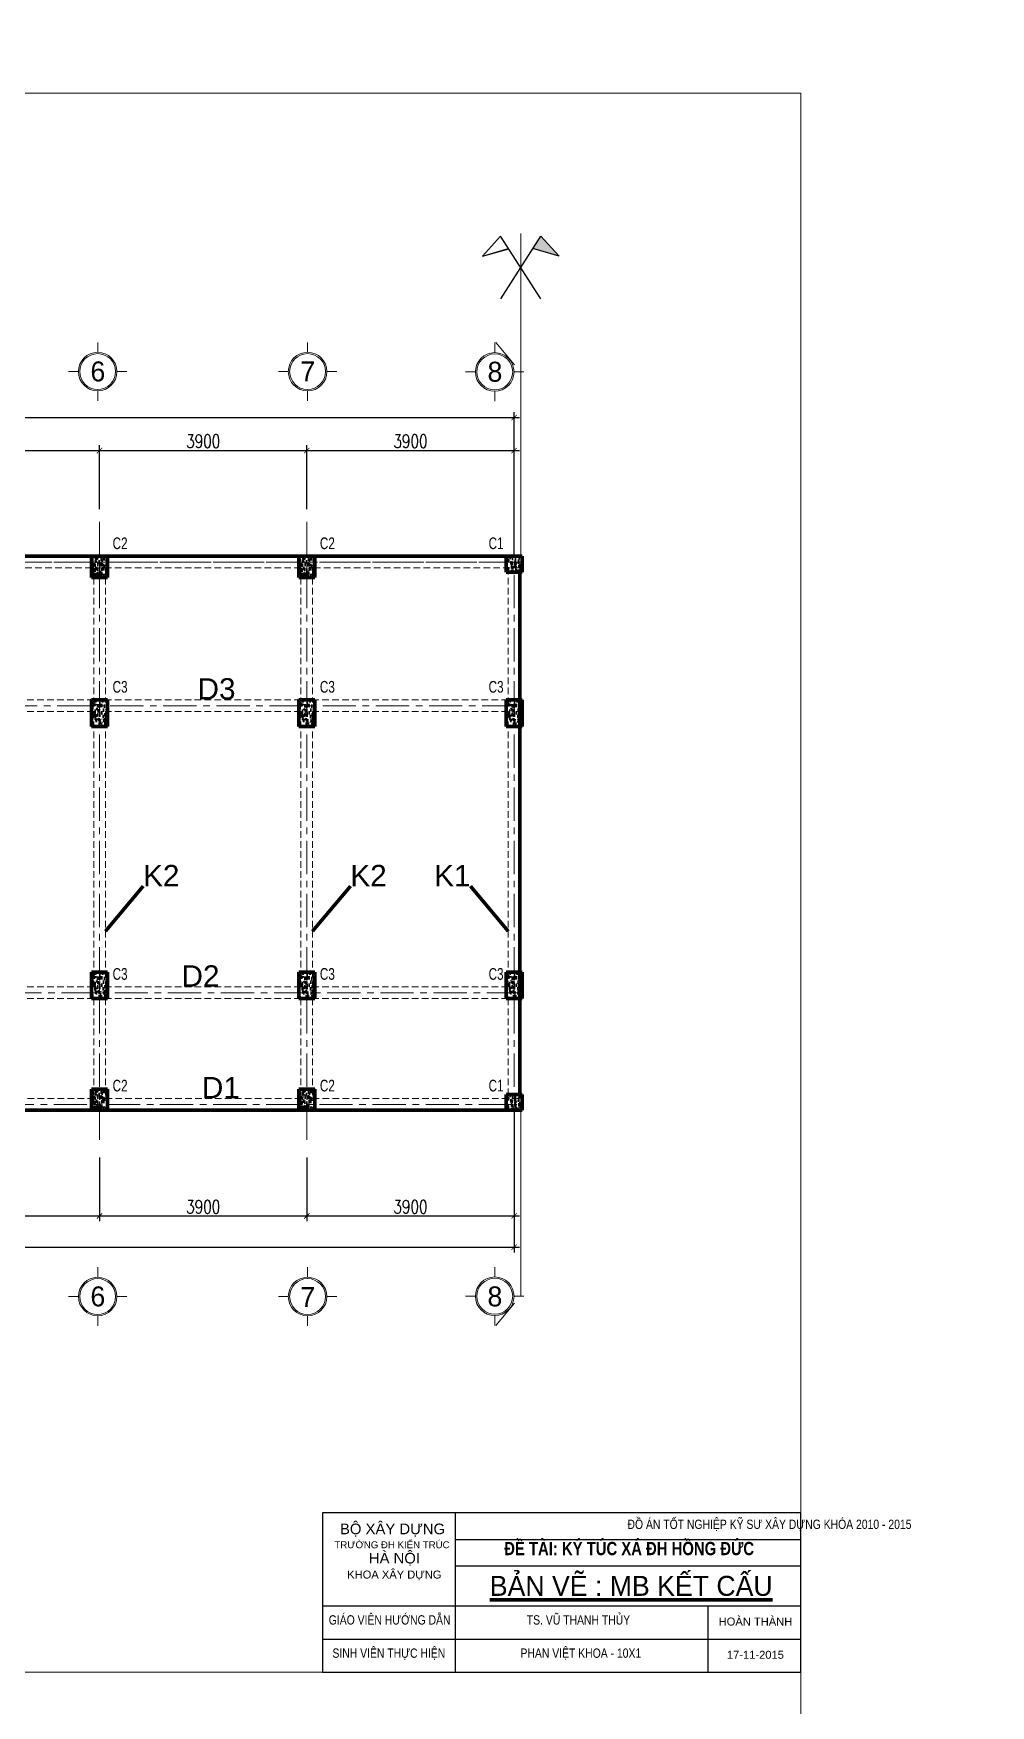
# Model space of a CAD drawing. Header units: millimetres. Extents: x 0 to 8478784, y 0 to 684185.
# Drawn here: x 3908939 to 3926949, y 602969 to 634418 of the extents above; entities that cross this region are included whole.
import ezdxf
from ezdxf.enums import TextEntityAlignment as Align

# ---------------------------------------------------------------- set-up
doc = ezdxf.new("R2010")
doc.units = ezdxf.units.MM
doc.header["$LTSCALE"] = 5000
doc.header["$MEASUREMENT"] = 0
doc.header["$PDMODE"] = 1
doc.header["$PDSIZE"] = -2
doc.linetypes.add('CENTER', pattern=[2, 1.25, -0.25, 0.25, -0.25])
doc.linetypes.add('HIDDEN', pattern=[0.375, 0.25, -0.125])
for name, color, linetype, lineweight in [('00-XM.Dim', 8, 'Continuous', 15), ('00-XMT.Axes', 22, 'CENTER', 15), ('00-XMT.Text', 4, 'Continuous', 20), ('01-XMT.Columns', 2, 'Continuous', 25), ('01-XMT.Columns-Text', 7, 'Continuous', 20), ('02-XMT.Beams', 94, 'Continuous', 25), ('02-XMT.Beams-Text', 7, 'Continuous', 20), ('net thay', 7, 'Continuous', 15), ('WALL', 7, 'Continuous', 40)]:
    doc.layers.add(name, color=color, linetype=linetype, lineweight=lineweight)
for name, color, linetype in [('00-XMT.Hatch', 251, 'Continuous'), ('_Text', 4, 'Continuous'), ('NHT-KHUNG TEN', 253, 'Continuous')]:
    doc.layers.add(name, color=color, linetype=linetype)
doc.styles.add('S1', font='VHARIAL.TTF', dxfattribs={"height": 200})
doc.styles.add('VnAvantH', font='VHAVAN.TTF')
doc.styles.add('vnsimli 0.7', font='vnsimli.shx', dxfattribs={"width": 0.75})
doc.dimstyles.new('XMT 1-1-100', dxfattribs={"dimscale": 100, "dimtxt": 2.5, "dimasz": 1, "dimexe": 1, "dimexo": 0, "dimgap": 0.5, "dimtad": 1, "dimdec": 0, "dimzin": 0, "dimdsep": 46, "dimtxsty": 'vnsimli 0.7', "dimblk": 'ARCHTICK', "dimcen": 1.5, "dimdle": 1, "dimclrd": 8, "dimclre": 8, "dimclrt": 116, "dimadec": 0, "dimazin": 0, "dimtfac": 1, "dimtdec": 0, "dimtofl": 0, "dimtmove": 0, "dimatfit": 3, "dimfxl": 0.18, "dimtolj": 1, "dimtzin": 0, "dimarcsym": 0})

# ---------------------------------------------------------------- blocks, each defined once
blk = doc.blocks.new('_ArchTick')
at = {"color": 0, "linetype": 'ByBlock', "const_width": 0.15}
blk.add_lwpolyline([(-0.5, -0.5), (0.5, 0.5)], dxfattribs=at)
blk = doc.blocks.new('*D162')
at = {"layer": '00-XM.Dim', "color": 8, "linetype": 'Continuous', "lineweight": -2, "transparency": 16777216}
for p, q in [((3906183, 626573), (3910283, 626573)), ((3906283, 625472), (3906283, 626673)), ((3910183, 625472), (3910183, 626673))]:
    blk.add_line(p, q, dxfattribs=at)
at = {"layer": 'Defpoints', "color": 0, "linetype": 'Continuous', "lineweight": 100, "transparency": 16777216}
for p in [(3910183, 626573), (3906283, 625472), (3910183, 625472)]:
    blk.add_point(p, dxfattribs=at)
at = {"layer": '00-XM.Dim', "color": 8, "linetype": 'Continuous', "lineweight": -2, "transparency": 16777216, "xscale": 100, "yscale": 100, "zscale": 100, "rotation": 180}
blk.add_blockref('_ArchTick', (3906283, 626573), dxfattribs=at)
at = {"layer": '00-XM.Dim', "color": 8, "linetype": 'Continuous', "lineweight": -2, "transparency": 16777216, "xscale": 100, "yscale": 100, "zscale": 100}
blk.add_blockref('_ArchTick', (3910183, 626573), dxfattribs=at)
at = {"layer": '00-XM.Dim', "color": 116, "linetype": 'Continuous', "lineweight": 15, "transparency": 16777216, "insert": (3908233, 626748), "char_height": 250, "attachment_point": 5, "style": 'vnsimli 0.7'}
blk.add_mtext('\\A1;3900', dxfattribs=at)
blk = doc.blocks.new('*D163')
at = {"layer": '00-XM.Dim', "color": 8, "linetype": 'Continuous', "lineweight": -2, "transparency": 16777216}
for p, q in [((3910083, 626573), (3914183, 626573)), ((3910183, 625472), (3910183, 626673)), ((3914083, 625472), (3914083, 626673))]:
    blk.add_line(p, q, dxfattribs=at)
at = {"layer": 'Defpoints', "color": 0, "linetype": 'Continuous', "lineweight": 100, "transparency": 16777216}
for p in [(3914083, 626573), (3910183, 625472), (3914083, 625472)]:
    blk.add_point(p, dxfattribs=at)
at = {"layer": '00-XM.Dim', "color": 8, "linetype": 'Continuous', "lineweight": -2, "transparency": 16777216, "xscale": 100, "yscale": 100, "zscale": 100, "rotation": 180}
blk.add_blockref('_ArchTick', (3910183, 626573), dxfattribs=at)
at = {"layer": '00-XM.Dim', "color": 8, "linetype": 'Continuous', "lineweight": -2, "transparency": 16777216, "xscale": 100, "yscale": 100, "zscale": 100}
blk.add_blockref('_ArchTick', (3914083, 626573), dxfattribs=at)
at = {"layer": '00-XM.Dim', "color": 116, "linetype": 'Continuous', "lineweight": 15, "transparency": 16777216, "insert": (3912133, 626748), "char_height": 250, "attachment_point": 5, "style": 'vnsimli 0.7'}
blk.add_mtext('\\A1;3900', dxfattribs=at)
blk = doc.blocks.new('*D164')
at = {"layer": '00-XM.Dim', "color": 8, "linetype": 'Continuous', "lineweight": -2, "transparency": 16777216}
for p, q in [((3913983, 626573), (3918083, 626573)), ((3914083, 625472), (3914083, 626673)), ((3917983, 625472), (3917983, 626673))]:
    blk.add_line(p, q, dxfattribs=at)
at = {"layer": 'Defpoints', "color": 0, "linetype": 'Continuous', "lineweight": 100, "transparency": 16777216}
for p in [(3917983, 626573), (3914083, 625472), (3917983, 625472)]:
    blk.add_point(p, dxfattribs=at)
at = {"layer": '00-XM.Dim', "color": 8, "linetype": 'Continuous', "lineweight": -2, "transparency": 16777216, "xscale": 100, "yscale": 100, "zscale": 100, "rotation": 180}
blk.add_blockref('_ArchTick', (3914083, 626573), dxfattribs=at)
at = {"layer": '00-XM.Dim', "color": 8, "linetype": 'Continuous', "lineweight": -2, "transparency": 16777216, "xscale": 100, "yscale": 100, "zscale": 100}
blk.add_blockref('_ArchTick', (3917983, 626573), dxfattribs=at)
at = {"layer": '00-XM.Dim', "color": 116, "linetype": 'Continuous', "lineweight": 15, "transparency": 16777216, "insert": (3916033, 626748), "char_height": 250, "attachment_point": 5, "style": 'vnsimli 0.7'}
blk.add_mtext('\\A1;3900', dxfattribs=at)
blk = doc.blocks.new('*D169')
at = {"layer": '00-XM.Dim', "color": 8, "linetype": 'Continuous', "lineweight": -2, "transparency": 16777216}
for p, q in [((3906283, 613278), (3906283, 612077)), ((3910183, 613278), (3910183, 612077)), ((3906183, 612177), (3910283, 612177))]:
    blk.add_line(p, q, dxfattribs=at)
at = {"layer": 'Defpoints', "color": 0, "linetype": 'Continuous', "lineweight": 100, "transparency": 16777216}
for p in [(3906283, 613278), (3910183, 613278), (3910183, 612177)]:
    blk.add_point(p, dxfattribs=at)
at = {"layer": '00-XM.Dim', "color": 8, "linetype": 'Continuous', "lineweight": -2, "transparency": 16777216, "xscale": 100, "yscale": 100, "zscale": 100, "rotation": 180}
blk.add_blockref('_ArchTick', (3906283, 612177), dxfattribs=at)
at = {"layer": '00-XM.Dim', "color": 8, "linetype": 'Continuous', "lineweight": -2, "transparency": 16777216, "xscale": 100, "yscale": 100, "zscale": 100}
blk.add_blockref('_ArchTick', (3910183, 612177), dxfattribs=at)
at = {"layer": '00-XM.Dim', "color": 116, "linetype": 'Continuous', "lineweight": 15, "transparency": 16777216, "insert": (3908233, 612352), "char_height": 250, "attachment_point": 5, "style": 'vnsimli 0.7'}
blk.add_mtext('\\A1;3900', dxfattribs=at)
blk = doc.blocks.new('*D170')
at = {"layer": '00-XM.Dim', "color": 8, "linetype": 'Continuous', "lineweight": -2, "transparency": 16777216}
for p, q in [((3910183, 613278), (3910183, 612077)), ((3914083, 613278), (3914083, 612077)), ((3910083, 612177), (3914183, 612177))]:
    blk.add_line(p, q, dxfattribs=at)
at = {"layer": 'Defpoints', "color": 0, "linetype": 'Continuous', "lineweight": 100, "transparency": 16777216}
for p in [(3910183, 613278), (3914083, 613278), (3914083, 612177)]:
    blk.add_point(p, dxfattribs=at)
at = {"layer": '00-XM.Dim', "color": 8, "linetype": 'Continuous', "lineweight": -2, "transparency": 16777216, "xscale": 100, "yscale": 100, "zscale": 100, "rotation": 180}
blk.add_blockref('_ArchTick', (3910183, 612177), dxfattribs=at)
at = {"layer": '00-XM.Dim', "color": 8, "linetype": 'Continuous', "lineweight": -2, "transparency": 16777216, "xscale": 100, "yscale": 100, "zscale": 100}
blk.add_blockref('_ArchTick', (3914083, 612177), dxfattribs=at)
at = {"layer": '00-XM.Dim', "color": 116, "linetype": 'Continuous', "lineweight": 15, "transparency": 16777216, "insert": (3912133, 612352), "char_height": 250, "attachment_point": 5, "style": 'vnsimli 0.7'}
blk.add_mtext('\\A1;3900', dxfattribs=at)
blk = doc.blocks.new('*D171')
at = {"layer": '00-XM.Dim', "color": 8, "linetype": 'Continuous', "lineweight": -2, "transparency": 16777216}
for p, q in [((3914083, 613278), (3914083, 612077)), ((3917983, 613278), (3917983, 612077)), ((3913983, 612177), (3918083, 612177))]:
    blk.add_line(p, q, dxfattribs=at)
at = {"layer": 'Defpoints', "color": 0, "linetype": 'Continuous', "lineweight": 100, "transparency": 16777216}
for p in [(3914083, 613278), (3917983, 613278), (3917983, 612177)]:
    blk.add_point(p, dxfattribs=at)
at = {"layer": '00-XM.Dim', "color": 8, "linetype": 'Continuous', "lineweight": -2, "transparency": 16777216, "xscale": 100, "yscale": 100, "zscale": 100, "rotation": 180}
blk.add_blockref('_ArchTick', (3914083, 612177), dxfattribs=at)
at = {"layer": '00-XM.Dim', "color": 8, "linetype": 'Continuous', "lineweight": -2, "transparency": 16777216, "xscale": 100, "yscale": 100, "zscale": 100}
blk.add_blockref('_ArchTick', (3917983, 612177), dxfattribs=at)
at = {"layer": '00-XM.Dim', "color": 116, "linetype": 'Continuous', "lineweight": 15, "transparency": 16777216, "insert": (3916033, 612352), "char_height": 250, "attachment_point": 5, "style": 'vnsimli 0.7'}
blk.add_mtext('\\A1;3900', dxfattribs=at)
blk = doc.blocks.new('00-XMT-Axis symbol')
at = {"layer": '00-XMT.Axes', "linetype": 'Continuous'}
for p, q in [((0, 2.9), (0, 4.4)), ((-2.9, 0), (-4.4, 0)), ((2.9, 0), (4.4, 0)), ((0, -2.9), (0, -4.4))]:
    blk.add_line(p, q, dxfattribs=at)
blk.add_circle((0, 0), 2.9, dxfattribs=at)
at = {"layer": '00-XMT.Axes', "color": 7, "linetype": 'Continuous'}
blk.add_circle((0, 0), 2.7, dxfattribs=at)
at = {"layer": '00-XMT.Text', "color": 7, "style": 'VnAvantH'}
blk.add_attdef('00', text='', height=3, dxfattribs=at).set_placement((0.03, -1.47), align=Align.CENTER)
blk = doc.blocks.new('*D176')
at = {"layer": '02-XMT.Beams', "color": 8, "lineweight": -2, "transparency": 16777216}
for p, q in [((3889683, 627195), (3918083, 627195)), ((3889783, 624585), (3889783, 627295)), ((3917983, 624585), (3917983, 627295))]:
    blk.add_line(p, q, dxfattribs=at)
at = {"layer": 'Defpoints', "color": 0, "lineweight": 100, "transparency": 16777216}
for p in [(3917983, 627195), (3889783, 624585), (3917983, 624585)]:
    blk.add_point(p, dxfattribs=at)
at = {"layer": '02-XMT.Beams', "color": 8, "lineweight": -2, "transparency": 16777216, "xscale": 100, "yscale": 100, "zscale": 100, "rotation": 180}
blk.add_blockref('_ArchTick', (3889783, 627195), dxfattribs=at)
at = {"layer": '02-XMT.Beams', "color": 8, "lineweight": -2, "transparency": 16777216, "xscale": 100, "yscale": 100, "zscale": 100}
blk.add_blockref('_ArchTick', (3917983, 627195), dxfattribs=at)
at = {"layer": '02-XMT.Beams', "color": 116, "lineweight": 100, "transparency": 16777216, "insert": (3903883, 627370), "char_height": 250, "attachment_point": 5, "style": 'vnsimli 0.7'}
blk.add_mtext('\\A1;28200', dxfattribs=at)
blk = doc.blocks.new('*D177')
at = {"layer": '02-XMT.Beams', "color": 8, "lineweight": -2, "transparency": 16777216}
for p, q in [((3889783, 614165), (3889783, 611490)), ((3917983, 614165), (3917983, 611490)), ((3889683, 611590), (3918083, 611590))]:
    blk.add_line(p, q, dxfattribs=at)
at = {"layer": 'Defpoints', "color": 0, "lineweight": 100, "transparency": 16777216}
for p in [(3889783, 614165), (3917983, 614165), (3917983, 611590)]:
    blk.add_point(p, dxfattribs=at)
at = {"layer": '02-XMT.Beams', "color": 8, "lineweight": -2, "transparency": 16777216, "xscale": 100, "yscale": 100, "zscale": 100, "rotation": 180}
blk.add_blockref('_ArchTick', (3889783, 611590), dxfattribs=at)
at = {"layer": '02-XMT.Beams', "color": 8, "lineweight": -2, "transparency": 16777216, "xscale": 100, "yscale": 100, "zscale": 100}
blk.add_blockref('_ArchTick', (3917983, 611590), dxfattribs=at)
at = {"layer": '02-XMT.Beams', "color": 116, "lineweight": 100, "transparency": 16777216, "insert": (3903883, 611764), "char_height": 250, "attachment_point": 5, "style": 'vnsimli 0.7'}
blk.add_mtext('\\A1;28200', dxfattribs=at)

msp = doc.modelspace()

# ---------------------------------------------------------------- hatches: boundary and pattern name
at = {"layer": '00-XMT.Hatch'}
msp.add_hatch(color=256, dxfattribs=at).paths.add_polyline_path([(3918487, 630608.4), (3918334.6, 630370.6), (3918829.7, 630230.7)])
at = {"layer": '01-XMT.Columns', "lineweight": 100}
h = msp.add_hatch(dxfattribs=at)
h.set_pattern_fill('AR-CONC', color=256, scale=25, style=0)
h.set_pattern_definition([(50, (22275.91, -1018.94), (179.3150457, -15.688034), [18.75, -206.25]), (355, (22275.91, -1018.94), (-34.687833, 188.048033), [15, -165]), (100.4514, (22290.86, -1020.24), (144.6273454, 172.3598855), [15.9350475, -175.285528]), (46.1842, (22275.91, -968.94), (266.810262, -41.379754), [28.125, -309.375]), (96.6356, (22298.15, -972.39), (233.665676, 243.529468), [23.902572, -262.92825]), (351.1842, (22275.91, -968.94), (233.665486, 243.52965), [22.5, -247.5]), (21, (22300.91, -981.44), (149.226763, -100.6547227), [18.75, -206.25]), (326, (22300.91, -981.44), (60.828833, 181.287511), [15, -165]), (71.4514, (22313.35, -989.83), (210.055657, 80.632624), [15.9350475, -175.285528]), (37.5, (22275.915, -1018.94), (3.0399638, 83.2234635), [0, -163, 0, -167.5, 0, -165.625]), (7.5, (22275.915, -1018.94), (65.7673844, 98.602928), [0, -95.5, 0, -159.25, 0, -63.125]), (327.5, (22220.165, -1018.94), (133.455609, -5.6387179), [0, -62.5, 0, -195, 0, -258.75]), (317.5, (22195.16, -1018.94), (145.7965423, 25.0262456), [0, -81.25, 0, -129.5, 0, -183.75])])
h.paths.add_polyline_path([(3910332.9, 624585.1), (3910032.9, 624585.1), (3910032.9, 624185.1), (3910332.9, 624185.1)])
h = msp.add_hatch(dxfattribs=at)
h.set_pattern_fill('AR-CONC', color=256, scale=25, style=0)
h.set_pattern_definition([(50, (26175.91, -1018.94), (179.3150457, -15.688034), [18.75, -206.25]), (355, (26175.91, -1018.94), (-34.687833, 188.048033), [15, -165]), (100.4514, (26190.86, -1020.24), (144.6273454, 172.3598855), [15.9350475, -175.285528]), (46.1842, (26175.91, -968.94), (266.810262, -41.379754), [28.125, -309.375]), (96.6356, (26198.15, -972.39), (233.665676, 243.529468), [23.902572, -262.92825]), (351.1842, (26175.91, -968.94), (233.665486, 243.52965), [22.5, -247.5]), (21, (26200.91, -981.44), (149.226763, -100.6547227), [18.75, -206.25]), (326, (26200.91, -981.44), (60.828833, 181.287511), [15, -165]), (71.4514, (26213.35, -989.83), (210.055657, 80.632624), [15.9350475, -175.285528]), (37.5, (26175.915, -1018.94), (3.0399638, 83.2234635), [0, -163, 0, -167.5, 0, -165.625]), (7.5, (26175.915, -1018.94), (65.7673844, 98.602928), [0, -95.5, 0, -159.25, 0, -63.125]), (327.5, (26120.165, -1018.94), (133.455609, -5.6387179), [0, -62.5, 0, -195, 0, -258.75]), (317.5, (26095.16, -1018.94), (145.7965423, 25.0262456), [0, -81.25, 0, -129.5, 0, -183.75])])
h.paths.add_polyline_path([(3914232.9, 624585.1), (3913932.9, 624585.1), (3913932.9, 624185.1), (3914232.9, 624185.1)])
h = msp.add_hatch(dxfattribs=at)
h.set_pattern_fill('AR-CONC', color=256, scale=25, style=0)
h.set_pattern_definition([(50, (30375.91, -1018.94), (179.3150457, -15.688034), [18.75, -206.25]), (355, (30375.91, -1018.94), (-34.687833, 188.048033), [15, -165]), (100.4514, (30390.86, -1020.24), (144.6273454, 172.3598855), [15.9350475, -175.285528]), (46.1842, (30375.91, -968.94), (266.810262, -41.379754), [28.125, -309.375]), (96.6356, (30398.15, -972.39), (233.665676, 243.529468), [23.902572, -262.92825]), (351.1842, (30375.91, -968.94), (233.665486, 243.52965), [22.5, -247.5]), (21, (30400.91, -981.44), (149.226763, -100.6547227), [18.75, -206.25]), (326, (30400.91, -981.44), (60.828833, 181.287511), [15, -165]), (71.4514, (30413.35, -989.83), (210.055657, 80.632624), [15.9350475, -175.285528]), (37.5, (30375.915, -1018.94), (3.0399638, 83.2234635), [0, -163, 0, -167.5, 0, -165.625]), (7.5, (30375.915, -1018.94), (65.7673844, 98.602928), [0, -95.5, 0, -159.25, 0, -63.125]), (327.5, (30320.165, -1018.94), (133.455609, -5.6387179), [0, -62.5, 0, -195, 0, -258.75]), (317.5, (30295.16, -1018.94), (145.7965423, 25.0262456), [0, -81.25, 0, -129.5, 0, -183.75])])
h.paths.add_polyline_path([(3918132.9, 624585.1), (3917832.9, 624585.1), (3917832.9, 624285.1), (3918132.9, 624285.1)])
h = msp.add_hatch(dxfattribs=at)
h.set_pattern_fill('AR-CONC', color=256, scale=25, style=0)
h.set_pattern_definition([(50, (21975.91, -3718.94), (179.3150457, -15.688034), [18.75, -206.25]), (355, (21975.91, -3718.94), (-34.687833, 188.048033), [15, -165]), (100.4514, (21990.86, -3720.24), (144.6273454, 172.3598855), [15.9350475, -175.285528]), (46.1842, (21975.91, -3668.94), (266.810262, -41.379754), [28.125, -309.375]), (96.6356, (21998.15, -3672.39), (233.665676, 243.529468), [23.902572, -262.92825]), (351.1842, (21975.91, -3668.94), (233.665486, 243.52965), [22.5, -247.5]), (21, (22000.91, -3681.44), (149.226763, -100.6547227), [18.75, -206.25]), (326, (22000.91, -3681.44), (60.828833, 181.287511), [15, -165]), (71.4514, (22013.35, -3689.83), (210.055657, 80.632624), [15.9350475, -175.285528]), (37.5, (21975.915, -3718.94), (3.0399638, 83.2234635), [0, -163, 0, -167.5, 0, -165.625]), (7.5, (21975.915, -3718.94), (65.7673844, 98.602928), [0, -95.5, 0, -159.25, 0, -63.125]), (327.5, (21920.165, -3718.94), (133.455609, -5.6387179), [0, -62.5, 0, -195, 0, -258.75]), (317.5, (21895.16, -3718.94), (145.7965423, 25.0262456), [0, -81.25, 0, -129.5, 0, -183.75])])
h.paths.add_polyline_path([(3910032.9, 621385.1), (3910332.9, 621385.1), (3910332.9, 621885.1), (3910032.9, 621885.1)])
h = msp.add_hatch(dxfattribs=at)
h.set_pattern_fill('AR-CONC', color=256, scale=25, style=0)
h.set_pattern_definition([(50, (25875.91, -3718.94), (179.3150457, -15.688034), [18.75, -206.25]), (355, (25875.91, -3718.94), (-34.687833, 188.048033), [15, -165]), (100.4514, (25890.86, -3720.24), (144.6273454, 172.3598855), [15.9350475, -175.285528]), (46.1842, (25875.91, -3668.94), (266.810262, -41.379754), [28.125, -309.375]), (96.6356, (25898.15, -3672.39), (233.665676, 243.529468), [23.902572, -262.92825]), (351.1842, (25875.91, -3668.94), (233.665486, 243.52965), [22.5, -247.5]), (21, (25900.91, -3681.44), (149.226763, -100.6547227), [18.75, -206.25]), (326, (25900.91, -3681.44), (60.828833, 181.287511), [15, -165]), (71.4514, (25913.35, -3689.83), (210.055657, 80.632624), [15.9350475, -175.285528]), (37.5, (25875.915, -3718.94), (3.0399638, 83.2234635), [0, -163, 0, -167.5, 0, -165.625]), (7.5, (25875.915, -3718.94), (65.7673844, 98.602928), [0, -95.5, 0, -159.25, 0, -63.125]), (327.5, (25820.165, -3718.94), (133.455609, -5.6387179), [0, -62.5, 0, -195, 0, -258.75]), (317.5, (25795.16, -3718.94), (145.7965423, 25.0262456), [0, -81.25, 0, -129.5, 0, -183.75])])
h.paths.add_polyline_path([(3913932.9, 621385.1), (3914232.9, 621385.1), (3914232.9, 621885.1), (3913932.9, 621885.1)])
h = msp.add_hatch(dxfattribs=at)
h.set_pattern_fill('AR-CONC', color=256, scale=25, style=0)
h.set_pattern_definition([(50, (29775.91, -3718.94), (179.3150457, -15.688034), [18.75, -206.25]), (355, (29775.91, -3718.94), (-34.687833, 188.048033), [15, -165]), (100.4514, (29790.86, -3720.24), (144.6273454, 172.3598855), [15.9350475, -175.285528]), (46.1842, (29775.91, -3668.94), (266.810262, -41.379754), [28.125, -309.375]), (96.6356, (29798.15, -3672.39), (233.665676, 243.529468), [23.902572, -262.92825]), (351.1842, (29775.91, -3668.94), (233.665486, 243.52965), [22.5, -247.5]), (21, (29800.91, -3681.44), (149.226763, -100.6547227), [18.75, -206.25]), (326, (29800.91, -3681.44), (60.828833, 181.287511), [15, -165]), (71.4514, (29813.35, -3689.83), (210.055657, 80.632624), [15.9350475, -175.285528]), (37.5, (29775.915, -3718.94), (3.0399638, 83.2234635), [0, -163, 0, -167.5, 0, -165.625]), (7.5, (29775.915, -3718.94), (65.7673844, 98.602928), [0, -95.5, 0, -159.25, 0, -63.125]), (327.5, (29720.165, -3718.94), (133.455609, -5.6387179), [0, -62.5, 0, -195, 0, -258.75]), (317.5, (29695.16, -3718.94), (145.7965423, 25.0262456), [0, -81.25, 0, -129.5, 0, -183.75])])
h.paths.add_polyline_path([(3917832.9, 621385.1), (3918132.9, 621385.1), (3918132.9, 621885.1), (3917832.9, 621885.1)])
h = msp.add_hatch(dxfattribs=at)
h.set_pattern_fill('AR-CONC', color=256, scale=25, style=0)
h.set_pattern_definition([(50, (21975.91, -8838.94), (179.3150457, -15.688034), [18.75, -206.25]), (355, (21975.91, -8838.94), (-34.687833, 188.048033), [15, -165]), (100.4514, (21990.86, -8840.24), (144.6273454, 172.3598855), [15.9350475, -175.285528]), (46.1842, (21975.91, -8788.94), (266.810262, -41.379754), [28.125, -309.375]), (96.6356, (21998.15, -8792.39), (233.665676, 243.529468), [23.902572, -262.92825]), (351.1842, (21975.91, -8788.94), (233.665486, 243.52965), [22.5, -247.5]), (21, (22000.91, -8801.44), (149.226763, -100.6547227), [18.75, -206.25]), (326, (22000.91, -8801.44), (60.828833, 181.287511), [15, -165]), (71.4514, (22013.35, -8809.83), (210.055657, 80.632624), [15.9350475, -175.285528]), (37.5, (21975.915, -8838.94), (3.0399638, 83.2234635), [0, -163, 0, -167.5, 0, -165.625]), (7.5, (21975.915, -8838.94), (65.7673844, 98.602928), [0, -95.5, 0, -159.25, 0, -63.125]), (327.5, (21920.165, -8838.94), (133.455609, -5.6387179), [0, -62.5, 0, -195, 0, -258.75]), (317.5, (21895.16, -8838.94), (145.7965423, 25.0262456), [0, -81.25, 0, -129.5, 0, -183.75])])
h.paths.add_polyline_path([(3910032.9, 616265.1), (3910332.9, 616265.1), (3910332.9, 616765.1), (3910032.9, 616765.1)])
h = msp.add_hatch(dxfattribs=at)
h.set_pattern_fill('AR-CONC', color=256, scale=25, style=0)
h.set_pattern_definition([(50, (25875.91, -8838.94), (179.3150457, -15.688034), [18.75, -206.25]), (355, (25875.91, -8838.94), (-34.687833, 188.048033), [15, -165]), (100.4514, (25890.86, -8840.24), (144.6273454, 172.3598855), [15.9350475, -175.285528]), (46.1842, (25875.91, -8788.94), (266.810262, -41.379754), [28.125, -309.375]), (96.6356, (25898.15, -8792.39), (233.665676, 243.529468), [23.902572, -262.92825]), (351.1842, (25875.91, -8788.94), (233.665486, 243.52965), [22.5, -247.5]), (21, (25900.91, -8801.44), (149.226763, -100.6547227), [18.75, -206.25]), (326, (25900.91, -8801.44), (60.828833, 181.287511), [15, -165]), (71.4514, (25913.35, -8809.83), (210.055657, 80.632624), [15.9350475, -175.285528]), (37.5, (25875.915, -8838.94), (3.0399638, 83.2234635), [0, -163, 0, -167.5, 0, -165.625]), (7.5, (25875.915, -8838.94), (65.7673844, 98.602928), [0, -95.5, 0, -159.25, 0, -63.125]), (327.5, (25820.165, -8838.94), (133.455609, -5.6387179), [0, -62.5, 0, -195, 0, -258.75]), (317.5, (25795.16, -8838.94), (145.7965423, 25.0262456), [0, -81.25, 0, -129.5, 0, -183.75])])
h.paths.add_polyline_path([(3913932.9, 616265.1), (3914232.9, 616265.1), (3914232.9, 616765.1), (3913932.9, 616765.1)])
h = msp.add_hatch(dxfattribs=at)
h.set_pattern_fill('AR-CONC', color=256, scale=25, style=0)
h.set_pattern_definition([(50, (29775.91, -8838.94), (179.3150457, -15.688034), [18.75, -206.25]), (355, (29775.91, -8838.94), (-34.687833, 188.048033), [15, -165]), (100.4514, (29790.86, -8840.24), (144.6273454, 172.3598855), [15.9350475, -175.285528]), (46.1842, (29775.91, -8788.94), (266.810262, -41.379754), [28.125, -309.375]), (96.6356, (29798.15, -8792.39), (233.665676, 243.529468), [23.902572, -262.92825]), (351.1842, (29775.91, -8788.94), (233.665486, 243.52965), [22.5, -247.5]), (21, (29800.91, -8801.44), (149.226763, -100.6547227), [18.75, -206.25]), (326, (29800.91, -8801.44), (60.828833, 181.287511), [15, -165]), (71.4514, (29813.35, -8809.83), (210.055657, 80.632624), [15.9350475, -175.285528]), (37.5, (29775.915, -8838.94), (3.0399638, 83.2234635), [0, -163, 0, -167.5, 0, -165.625]), (7.5, (29775.915, -8838.94), (65.7673844, 98.602928), [0, -95.5, 0, -159.25, 0, -63.125]), (327.5, (29720.165, -8838.94), (133.455609, -5.6387179), [0, -62.5, 0, -195, 0, -258.75]), (317.5, (29695.16, -8838.94), (145.7965423, 25.0262456), [0, -81.25, 0, -129.5, 0, -183.75])])
h.paths.add_polyline_path([(3917832.9, 616265.1), (3918132.9, 616265.1), (3918132.9, 616765.1), (3917832.9, 616765.1)])
h = msp.add_hatch(dxfattribs=at)
h.set_pattern_fill('AR-CONC', color=256, scale=25, style=0)
h.set_pattern_definition([(50, (22275.91, -11038.94), (179.3150457, -15.688034), [18.75, -206.25]), (355, (22275.91, -11038.94), (-34.687833, 188.048033), [15, -165]), (100.4514, (22290.86, -11040.24), (144.6273454, 172.3598855), [15.9350475, -175.285528]), (46.1842, (22275.91, -10988.94), (266.810262, -41.379754), [28.125, -309.375]), (96.6356, (22298.15, -10992.39), (233.665676, 243.529468), [23.902572, -262.92825]), (351.1842, (22275.91, -10988.94), (233.665486, 243.52965), [22.5, -247.5]), (21, (22300.91, -11001.44), (149.226763, -100.6547227), [18.75, -206.25]), (326, (22300.91, -11001.44), (60.828833, 181.287511), [15, -165]), (71.4514, (22313.35, -11009.83), (210.055657, 80.632624), [15.9350475, -175.285528]), (37.5, (22275.915, -11038.94), (3.0399638, 83.2234635), [0, -163, 0, -167.5, 0, -165.625]), (7.5, (22275.915, -11038.94), (65.7673844, 98.602928), [0, -95.5, 0, -159.25, 0, -63.125]), (327.5, (22220.165, -11038.94), (133.455609, -5.6387179), [0, -62.5, 0, -195, 0, -258.75]), (317.5, (22195.16, -11038.94), (145.7965423, 25.0262456), [0, -81.25, 0, -129.5, 0, -183.75])])
h.paths.add_polyline_path([(3910332.9, 614565.1), (3910032.9, 614565.1), (3910032.9, 614165.1), (3910332.9, 614165.1)])
h = msp.add_hatch(dxfattribs=at)
h.set_pattern_fill('AR-CONC', color=256, scale=25, style=0)
h.set_pattern_definition([(50, (26175.91, -11038.94), (179.3150457, -15.688034), [18.75, -206.25]), (355, (26175.91, -11038.94), (-34.687833, 188.048033), [15, -165]), (100.4514, (26190.86, -11040.24), (144.6273454, 172.3598855), [15.9350475, -175.285528]), (46.1842, (26175.91, -10988.94), (266.810262, -41.379754), [28.125, -309.375]), (96.6356, (26198.15, -10992.39), (233.665676, 243.529468), [23.902572, -262.92825]), (351.1842, (26175.91, -10988.94), (233.665486, 243.52965), [22.5, -247.5]), (21, (26200.91, -11001.44), (149.226763, -100.6547227), [18.75, -206.25]), (326, (26200.91, -11001.44), (60.828833, 181.287511), [15, -165]), (71.4514, (26213.35, -11009.83), (210.055657, 80.632624), [15.9350475, -175.285528]), (37.5, (26175.915, -11038.94), (3.0399638, 83.2234635), [0, -163, 0, -167.5, 0, -165.625]), (7.5, (26175.915, -11038.94), (65.7673844, 98.602928), [0, -95.5, 0, -159.25, 0, -63.125]), (327.5, (26120.165, -11038.94), (133.455609, -5.6387179), [0, -62.5, 0, -195, 0, -258.75]), (317.5, (26095.16, -11038.94), (145.7965423, 25.0262456), [0, -81.25, 0, -129.5, 0, -183.75])])
h.paths.add_polyline_path([(3914232.9, 614565.1), (3913932.9, 614565.1), (3913932.9, 614165.1), (3914232.9, 614165.1)])
h = msp.add_hatch(dxfattribs=at)
h.set_pattern_fill('AR-CONC', color=256, scale=25, style=0)
h.set_pattern_definition([(50, (30375.91, -11138.94), (179.3150457, -15.688034), [18.75, -206.25]), (355, (30375.91, -11138.94), (-34.687833, 188.048033), [15, -165]), (100.4514, (30390.86, -11140.24), (144.6273454, 172.3598855), [15.9350475, -175.285528]), (46.1842, (30375.91, -11088.94), (266.810262, -41.379754), [28.125, -309.375]), (96.6356, (30398.15, -11092.39), (233.665676, 243.529468), [23.902572, -262.92825]), (351.1842, (30375.91, -11088.94), (233.665486, 243.52965), [22.5, -247.5]), (21, (30400.91, -11101.44), (149.226763, -100.6547227), [18.75, -206.25]), (326, (30400.91, -11101.44), (60.828833, 181.287511), [15, -165]), (71.4514, (30413.35, -11109.83), (210.055657, 80.632624), [15.9350475, -175.285528]), (37.5, (30375.915, -11138.94), (3.0399638, 83.2234635), [0, -163, 0, -167.5, 0, -165.625]), (7.5, (30375.915, -11138.94), (65.7673844, 98.602928), [0, -95.5, 0, -159.25, 0, -63.125]), (327.5, (30320.165, -11138.94), (133.455609, -5.6387179), [0, -62.5, 0, -195, 0, -258.75]), (317.5, (30295.16, -11138.94), (145.7965423, 25.0262456), [0, -81.25, 0, -129.5, 0, -183.75])])
h.paths.add_polyline_path([(3918132.9, 614465.1), (3917832.9, 614465.1), (3917832.9, 614165.1), (3918132.9, 614165.1)])

# ---------------------------------------------------------------- linework, layer by layer
at = {"layer": '00-XMT.Axes', "color": 8, "linetype": 'CENTER', "lineweight": 15, "ltscale": 0.1}
for p, q in [((3910182.9, 625233.7), (3910182.9, 613490)), ((3914082.9, 625233.7), (3914082.9, 613490)), ((3917982.9, 625233.7), (3917982.9, 613490)), ((3888320.4, 624475.1), (3918107.9, 624475.1)), ((3888320.4, 624475.1), (3918092.9, 624475.1)), ((3889657.9, 624475.1), (3918092.9, 624475.1)), ((3902382.9, 621775.1), (3918107.9, 621775.1)), ((3902382.9, 621775.1), (3918092.9, 621775.1)), ((3918092.9, 616375.1), (3888320.4, 616375.1)), ((3888320.4, 614275.1), (3918092.9, 614275.1)), ((3888320.4, 614275.1), (3918092.9, 614275.1))]:
    msp.add_line(p, q, dxfattribs=at)
at = {"layer": '00-XMT.Hatch'}
for points in [[(3918485.2, 629428), (3917728.9, 630608.4), (3917386.2, 630230.7), (3917881.2, 630370.6)], [(3918488.7, 629429.1), (3917728.9, 630607.3), (3917387.3, 630228.6), (3917882, 630370)], [(3917730.7, 629428), (3918487, 630608.4), (3918829.7, 630230.7), (3918334.6, 630370.6)]]:
    msp.add_lwpolyline(points, dxfattribs=at)
at = {"layer": '01-XMT.Columns', "lineweight": 100}
for p, q in [((3910032.9, 624585.1), (3910332.9, 624585.1)), ((3910032.9, 624185.1), (3910032.9, 624585.1)), ((3910332.9, 624585.1), (3910332.9, 624185.1)), ((3913932.9, 624585.1), (3914232.9, 624585.1)), ((3913932.9, 624185.1), (3913932.9, 624585.1)), ((3914232.9, 624585.1), (3914232.9, 624185.1)), ((3917832.9, 624585.1), (3918132.9, 624585.1)), ((3917832.9, 624285.1), (3917832.9, 624585.1)), ((3918132.9, 624585.1), (3918132.9, 624285.1)), ((3918132.9, 624285.1), (3917832.9, 624285.1)), ((3910332.9, 624185.1), (3910032.9, 624185.1)), ((3914232.9, 624185.1), (3913932.9, 624185.1)), ((3910032.9, 621885.1), (3910332.9, 621885.1)), ((3910032.9, 621385.1), (3910032.9, 621885.1)), ((3910332.9, 621885.1), (3910332.9, 621385.1)), ((3913932.9, 621885.1), (3914232.9, 621885.1)), ((3913932.9, 621385.1), (3913932.9, 621885.1)), ((3914232.9, 621885.1), (3914232.9, 621385.1)), ((3917832.9, 621885.1), (3918132.9, 621885.1)), ((3917832.9, 621385.1), (3917832.9, 621885.1)), ((3918132.9, 621885.1), (3918132.9, 621385.1)), ((3910332.9, 621385.1), (3910032.9, 621385.1)), ((3914232.9, 621385.1), (3913932.9, 621385.1)), ((3918132.9, 621385.1), (3917832.9, 621385.1)), ((3910032.9, 616765.1), (3910332.9, 616765.1)), ((3910032.9, 616265.1), (3910032.9, 616765.1)), ((3910332.9, 616765.1), (3910332.9, 616265.1)), ((3913932.9, 616765.1), (3914232.9, 616765.1)), ((3913932.9, 616265.1), (3913932.9, 616765.1)), ((3914232.9, 616765.1), (3914232.9, 616265.1)), ((3917832.9, 616765.1), (3918132.9, 616765.1)), ((3917832.9, 616265.1), (3917832.9, 616765.1)), ((3918132.9, 616765.1), (3918132.9, 616265.1)), ((3910332.9, 616265.1), (3910032.9, 616265.1)), ((3914232.9, 616265.1), (3913932.9, 616265.1)), ((3918132.9, 616265.1), (3917832.9, 616265.1)), ((3910032.9, 614565.1), (3910332.9, 614565.1)), ((3910032.9, 614165.1), (3910032.9, 614565.1)), ((3910332.9, 614565.1), (3910332.9, 614165.1)), ((3913932.9, 614565.1), (3914232.9, 614565.1)), ((3913932.9, 614165.1), (3913932.9, 614565.1)), ((3914232.9, 614565.1), (3914232.9, 614165.1)), ((3917832.9, 614465.1), (3918132.9, 614465.1)), ((3917832.9, 614165.1), (3917832.9, 614465.1)), ((3918132.9, 614465.1), (3918132.9, 614165.1)), ((3910332.9, 614165.1), (3910032.9, 614165.1)), ((3914232.9, 614165.1), (3913932.9, 614165.1)), ((3918132.9, 614165.1), (3917832.9, 614165.1))]:
    msp.add_line(p, q, dxfattribs=at)
at = {"layer": '01-XMT.Columns-Text', "linetype": 'Continuous', "lineweight": 15}
msp.add_line((3918107.9, 630656.8), (3918107.9, 610667.7), dxfattribs=at)
at = {"layer": '02-XMT.Beams', "linetype": 'HIDDEN', "lineweight": 15, "ltscale": 0.1}
for p, q in [((3918092.9, 624585.1), (3889672.9, 624585.1)), ((3913972.9, 624365.1), (3906392.9, 624365.1)), ((3910072.9, 624365.1), (3910072.9, 621885.1)), ((3910292.9, 624365.1), (3910292.9, 621885.1)), ((3913972.9, 624365.1), (3913972.9, 621885.1)), ((3914192.9, 624365.1), (3914192.9, 621885.1)), ((3918092.9, 624365.1), (3914192.9, 624365.1)), ((3917872.9, 624365.1), (3917872.9, 621885.1)), ((3918092.9, 624365.1), (3918092.9, 614385.1)), ((3910072.9, 621885.1), (3906392.9, 621885.1)), ((3913972.9, 621885.1), (3910292.9, 621885.1)), ((3917872.9, 621885.1), (3914192.9, 621885.1)), ((3910072.9, 621665.1), (3906392.9, 621665.1)), ((3910072.9, 621665.1), (3910072.9, 616485.1)), ((3910292.9, 621665.1), (3910292.9, 616485.1)), ((3913972.9, 621665.1), (3910292.9, 621665.1)), ((3913972.9, 621665.1), (3913972.9, 616485.1)), ((3914192.9, 621665.1), (3914192.9, 616485.1)), ((3917872.9, 621665.1), (3914192.9, 621665.1)), ((3917872.9, 621665.1), (3917872.9, 616485.1)), ((3910072.9, 616485.1), (3906392.9, 616485.1)), ((3913972.9, 616485.1), (3910292.9, 616485.1)), ((3917872.9, 616485.1), (3914192.9, 616485.1)), ((3910072.9, 616265.1), (3906392.9, 616265.1)), ((3910072.9, 616265.1), (3910072.9, 614385.1)), ((3913972.9, 616265.1), (3910292.9, 616265.1)), ((3910292.9, 616265.1), (3910292.9, 614385.1)), ((3913972.9, 616265.1), (3913972.9, 614385.1)), ((3917872.9, 616265.1), (3914192.9, 616265.1)), ((3914192.9, 616265.1), (3914192.9, 614385.1)), ((3917872.9, 616265.1), (3917872.9, 614385.1)), ((3906392.9, 614385.1), (3910072.9, 614385.1)), ((3910292.9, 614385.1), (3913972.9, 614385.1)), ((3914192.9, 614385.1), (3918092.9, 614385.1)), ((3889672.9, 614165.1), (3918092.9, 614165.1))]:
    msp.add_line(p, q, dxfattribs=at)
at = {"layer": '02-XMT.Beams', "lineweight": 100}
for p, q in [((3889932.9, 624585.1), (3917832.9, 624585.1)), ((3918079.5, 624573.5), (3918079.5, 624595)), ((3918092.9, 624285.1), (3918092.9, 614465.1)), ((3917832.9, 614165.1), (3889932.9, 614165.1))]:
    msp.add_line(p, q, dxfattribs=at)
at = {"layer": '02-XMT.Beams', "linetype": 'Continuous', "lineweight": 15}
for points in [[(3881376, 633295), (3923376, 633295), (3923376, 603595), (3881376, 603595)], [(3881376, 603595), (3923376, 603595), (3923376, 573895), (3881376, 573895)]]:
    msp.add_lwpolyline(points, close=True, dxfattribs=at)
at = {"layer": '02-XMT.Beams-Text', "lineweight": 100}
for p, q in [((3911003, 618377.9), (3910292.9, 617535.5)), ((3914903, 618377.9), (3914192.9, 617535.5)), ((3917162.8, 618377.9), (3917872.9, 617535.5))]:
    msp.add_line(p, q, dxfattribs=at)
at = {"layer": 'net thay', "linetype": 'CENTER', "lineweight": 15}
msp.add_circle((3911642, 421190.5), 262994, dxfattribs=at)
at = {"layer": 'NHT-KHUNG TEN'}
msp.add_lwpolyline([(3914376, 603595), (3923376, 603595), (3923376, 606595), (3914376, 606595)], close=True, dxfattribs=at)
for points in [[(3916876, 606595), (3916876, 603595)], [(3916876, 606595), (3916876, 603595)], [(3916876, 606095), (3923376, 606095)], [(3916876, 605595), (3923376, 605595)], [(3914376, 604845), (3923376, 604845)], [(3921626, 604845), (3921626, 603595)], [(3914376, 604220), (3923376, 604220)]]:
    msp.add_lwpolyline(points, dxfattribs=at)
at = {"layer": 'WALL', "linetype": 'HIDDEN', "lineweight": 15}
for p, q in [((3917637.6, 628605.1), (3917990.6, 628184.4)), ((3917637.6, 610115), (3917990.6, 610535.7))]:
    msp.add_line(p, q, dxfattribs=at)

# ---------------------------------------------------------------- block references
at = {"layer": '00-XM.Dim', "linetype": 'CENTER', "lineweight": 15, "xscale": 125, "yscale": 125, "zscale": 125}
for p, values in [((3910147.9, 628058.2), {'00': '6'}), ((3914097.9, 628058.2), {'00': '7'}), ((3917619.3, 628052.4), {'00': '8'})]:
    msp.add_blockref('00-XMT-Axis symbol', p, dxfattribs=at).add_auto_attribs(values)
at = {"layer": '00-XM.Dim', "linetype": 'CENTER', "lineweight": 15}
ref = msp.add_blockref('00-XMT-Axis symbol', (3910147.9, 610661.9), dxfattribs=dict(at, xscale=-125, yscale=125, zscale=125, rotation=180))
ref.add_attrib('00', '6', dxfattribs={"layer": '00-XMT.Text', "color": 7, "height": 375, "style": 'VnAvantH'}).set_placement((3910151.1, 610477.6), align=Align.CENTER)
ref = msp.add_blockref('00-XMT-Axis symbol', (3914097.9, 610661.9), dxfattribs=dict(at, xscale=-125, yscale=125, zscale=125, rotation=180))
ref.add_attrib('00', '7', dxfattribs={"layer": '00-XMT.Text', "color": 7, "height": 375, "style": 'VnAvantH'}).set_placement((3914101.1, 610464.7), align=Align.CENTER)
ref = msp.add_blockref('00-XMT-Axis symbol', (3917619.3, 610667.7), dxfattribs=dict(at, xscale=-125, yscale=125, zscale=125, rotation=180))
ref.add_attrib('00', '8', dxfattribs={"layer": '00-XMT.Text', "color": 7, "height": 375, "style": 'VnAvantH'}).set_placement((3917622.5, 610477.2), align=Align.CENTER)

# ---------------------------------------------------------------- texts
at = {"layer": '01-XMT.Columns-Text', "color": 2, "ltscale": 0.015, "style": 'VnAvantH', "width": 0.75}
for s, p in [('c2', (3910428.8, 624719.5)), ('c2', (3914328.8, 624719.5)), ('c1', (3917503.5, 624719.5)), ('c3', (3910428.8, 622019.5)), ('c3', (3914328.8, 622019.5)), ('c3', (3917503.5, 622019.5)), ('c3', (3910428.8, 616619.5)), ('c3', (3914328.8, 616619.5)), ('c3', (3917503.5, 616619.5)), ('c2', (3910428.8, 614519.5)), ('c2', (3914328.8, 614519.5)), ('c1', (3917503.5, 614519.5))]:
    msp.add_text(s, height=220, dxfattribs=at).set_placement(p)
at = {"layer": '02-XMT.Beams-Text', "lineweight": 100, "char_height": 400, "width": 1901, "style": 'S1'}
for s, insert, attachment_point in [('d3', (3912027.4, 622291.9), 1), ('k2', (3911003, 618780.1), 1), ('k2', (3914903, 618780.1), 1), ('k1', (3917162.8, 618780.1), 3), ('d2', (3911725.9, 616891.9), 1), ('d1', (3912109.4, 614791.9), 1)]:
    msp.add_mtext(s, dxfattribs=dict(at, insert=insert, attachment_point=attachment_point))
at = {"layer": '_Text', "lineweight": 100, "style": 'VnAvantH'}
msp.add_text('%%UB¶N VÏ : mb kÕt cÊu', height=375, dxfattribs=at).set_placement((3920187.4, 605220.5), align=Align.MIDDLE_CENTER)
at = {"layer": '_Text', "lineweight": 100, "attachment_point": 1, "style": 'S1'}
for s, insert, char_height, width in [('  bé x©y dùng\\P{\\H0.65x; tr\xadêng ®h kiÕn tróc\\H0.7692x;\\P}         hµ néi{\\H0.75x;\\P     khoa x©y dùng}', (3914552, 606391.8), 200, 2215.5), ('HOµN THµNH', (3921832.5, 604624.5), 150, 1521), ('17-11-2015', (3921988, 603999.5), 150, 1521)]:
    msp.add_mtext(s, dxfattribs=dict(at, insert=insert, char_height=char_height, width=width))
at = {"layer": '_Text', "lineweight": 100, "attachment_point": 1}
for s, width, insert, char_height in [('\\pxqc;{\\fArial|b0|i0|c0|p34;\\W0.8;ĐỒ ÁN TỐT NGHIỆP KỸ SƯ XÂY DỰNG KHÓA 2010 - 2015}', 12539.348, (3916519.1, 606466.5), 175), ('{\\fArial|b1|i0|c0|p34;\\W0.8;ĐỀ TÀI: KÝ TÚC XÁ ĐH HỒNG ĐỨC}', 13598.481, (3917796.8, 606047.9), 250), ('\\pxql,t24;{\\fArial|b0|i0|c0|p34;\\W0.8;GIÁO VIÊN HƯỚNG DẪN}', 4827.463, (3914496.1, 604668), 175), ('\\pt8400;{\\fArial|b0|i0|c0|p34;\\W0.8;TS. VŨ THANH THỦY}', 4827.463, (3918222.6, 604668), 175), ('\\pxql,t24;{\\fArial|b0|i0|c0|p34;\\W0.8;SINH VIÊN THỰC HIỆN}', 4827.463, (3914565.5, 604043), 175), ('\\pt8400;{\\fArial|b0|i0|c0|p34;\\W0.8;PHAN VIỆT KHOA - 10X1}', 6448.177, (3918103.7, 604043), 175)]:
    msp.add_mtext_dynamic_manual_height_columns(s, width=width, gutter_width=2459.4, heights=[0], dxfattribs=dict(at, insert=insert, char_height=char_height))

# ---------------------------------------------------------------- dimensions: what is measured, and where the dimension line sits
at = {"layer": '00-XM.Dim', "linetype": 'Continuous', "lineweight": 15}
for base, p1, p2, picture, middle in [((3910182.9, 626573.2), (3906282.9, 625471.9), (3910182.9, 625471.9), '*D162', (3908232.9, 626748.2)), ((3914082.9, 626573.2), (3910182.9, 625471.9), (3914082.9, 625471.9), '*D163', (3912132.9, 626748.2)), ((3917982.9, 626573.2), (3914082.9, 625471.9), (3917982.9, 625471.9), '*D164', (3916032.9, 626748.2)), ((3910182.9, 612176.9), (3906282.9, 613278.3), (3910182.9, 613278.3), '*D169', (3908232.9, 612351.9)), ((3914082.9, 612176.9), (3910182.9, 613278.3), (3914082.9, 613278.3), '*D170', (3912132.9, 612351.9)), ((3917982.9, 612176.9), (3914082.9, 613278.3), (3917982.9, 613278.3), '*D171', (3916032.9, 612351.9))]:
    dim = msp.add_linear_dim(base=base, p1=p1, p2=p2, dimstyle='XMT 1-1-100', dxfattribs=at)
    dim.commit()
    dim.dimension.update_dxf_attribs({"geometry": picture, "text_midpoint": middle})
at = {"layer": '02-XMT.Beams', "lineweight": 100}
for base, p1, p2, picture, middle in [((3917982.9, 627195), (3889782.9, 624585.1), (3917982.9, 624585.1), '*D176', (3903882.9, 627370)), ((3917982.9, 611589.5), (3889782.9, 614165.1), (3917982.9, 614165.1), '*D177', (3903882.9, 611764.5))]:
    dim = msp.add_linear_dim(base=base, p1=p1, p2=p2, dimstyle='XMT 1-1-100', dxfattribs=at)
    dim.commit()
    dim.dimension.update_dxf_attribs({"geometry": picture, "text_midpoint": middle})

doc.saveas('drawing.dxf')
